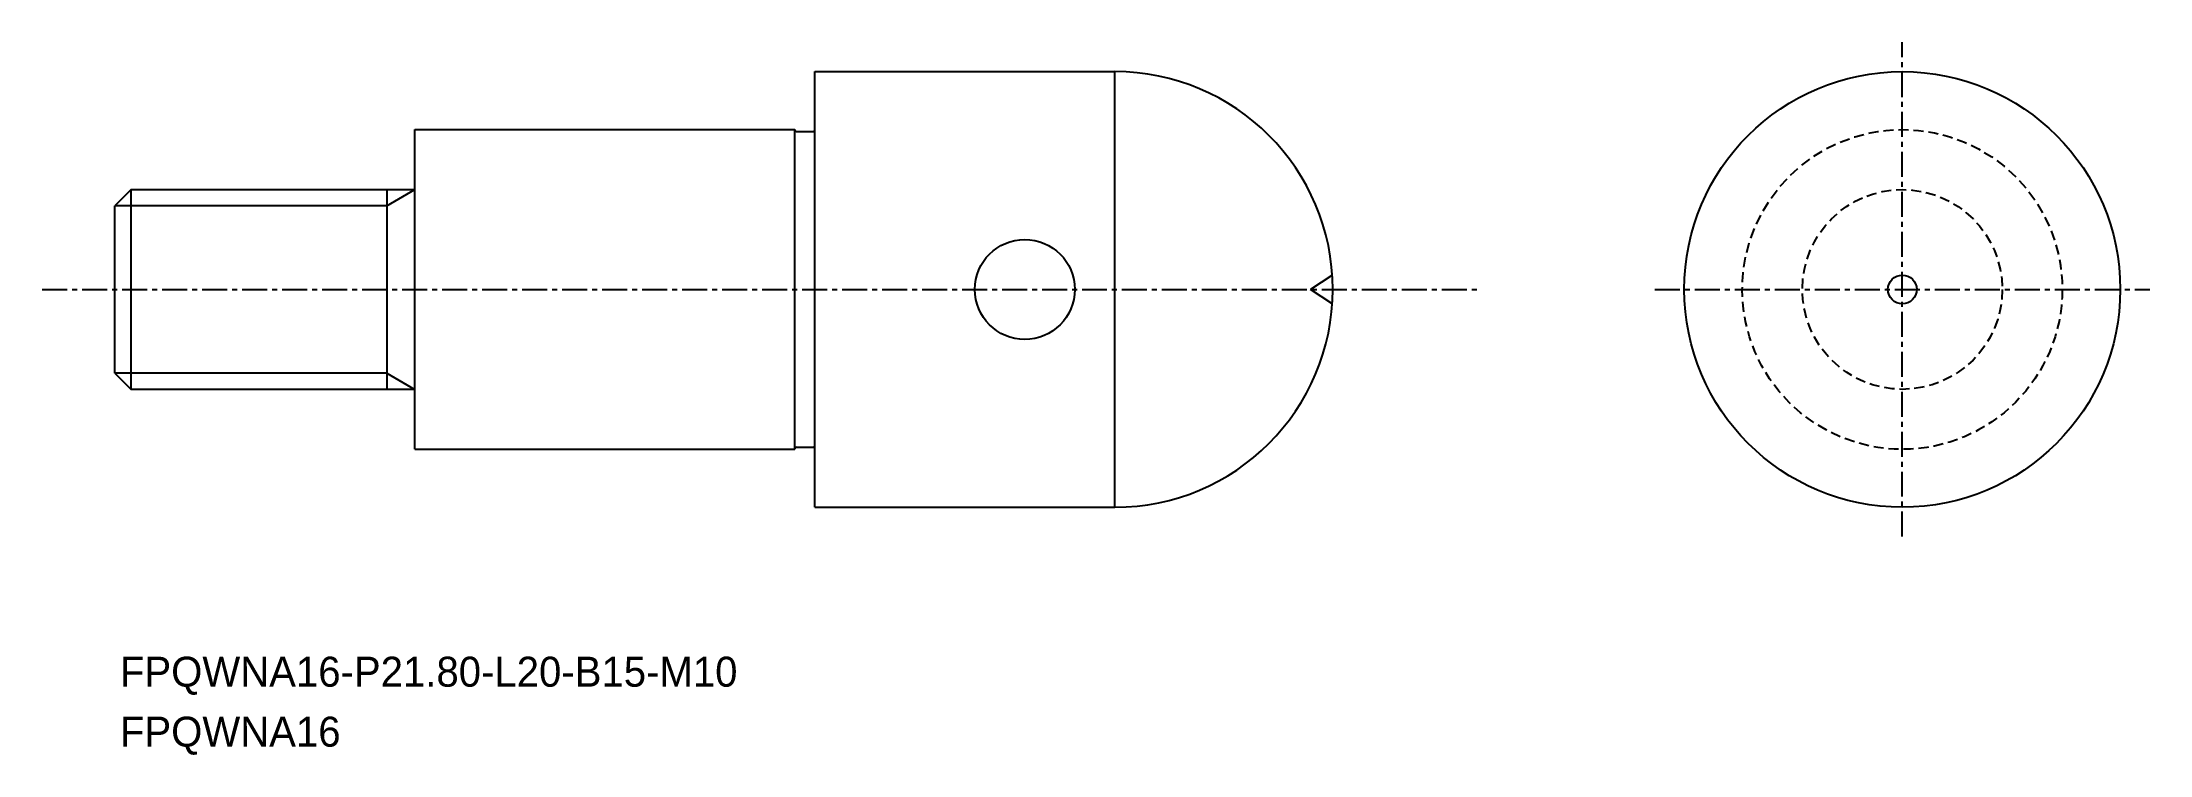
# Model space of a CAD drawing. Extents: x -1894 to -1789, y -657 to -622.
import ezdxf

# ---------------------------------------------------------------- set-up
doc = ezdxf.new("R2010")
doc.units = 0
doc.linetypes.add('CENTER', pattern=[2, 1.25, -0.25, 0.25, -0.25])
doc.linetypes.add('DASHED', pattern=[0.75, 0.5, -0.25])
doc.layers.get('0').update_dxf_attribs({"linetype": 'CONTINUOUS'})
doc.layers.add('CENTER', color=1, linetype='CENTER')

msp = doc.modelspace()

# ---------------------------------------------------------------- linework, layer by layer
for p, q in [((-1855.36, -623.28), (-1840.36, -623.28)), ((-1855.36, -626.18), (-1855.36, -623.28)), ((-1840.36, -645.08), (-1840.36, -623.28)), ((-1875.36, -626.18), (-1856.36, -626.18)), ((-1875.36, -642.18), (-1875.36, -626.18)), ((-1856.36, -642.18), (-1856.36, -626.18)), ((-1856.26, -626.28), (-1855.46, -626.28)), ((-1855.36, -642.18), (-1855.36, -626.18)), ((-1875.36, -642.18), (-1856.36, -642.18)), ((-1856.26, -642.08), (-1855.46, -642.08)), ((-1855.36, -645.08), (-1855.36, -642.18)), ((-1855.36, -645.08), (-1840.36, -645.08))]:
    msp.add_line(p, q)
at = {"color": 7, "linetype": 'CONTINUOUS'}
for p, q in [((-1889.54, -629.18), (-1890.36, -629.99)), ((-1889.54, -629.18), (-1875.36, -629.18)), ((-1889.54, -639.18), (-1889.54, -629.18)), ((-1876.76, -629.18), (-1876.76, -639.18)), ((-1890.36, -638.37), (-1890.36, -629.99)), ((-1890.36, -638.37), (-1889.54, -639.18)), ((-1875.36, -639.18), (-1889.54, -639.18))]:
    msp.add_line(p, q, dxfattribs=at)
at = {"color": 3, "linetype": 'CONTINUOUS'}
for p, q in [((-1876.76, -629.99), (-1875.36, -629.18)), ((-1876.76, -629.99), (-1890.36, -629.99)), ((-1876.76, -638.37), (-1890.36, -638.37)), ((-1876.76, -638.37), (-1875.36, -639.18))]:
    msp.add_line(p, q, dxfattribs=at)
at = {"color": 3}
for p in [(-1829.5, -633.48), (-1829.5, -634.88)]:
    msp.add_line(p, (-1830.58, -634.18), dxfattribs=at)
for centre, radius in [((-1800.98, -634.18), 10.9), ((-1844.86, -634.18), 2.5), ((-1800.98, -634.18), 0.72)]:
    msp.add_circle(centre, radius)
at = {"color": 3, "linetype": 'DASHED'}
for radius in [8, 5]:
    msp.add_circle((-1800.98, -634.18), radius, dxfattribs=at)
for centre, radius, start, end in [((-1840.36, -634.18), 10.9, 270, 90), ((-1856.26, -626.18), 0.1, 180, 270), ((-1855.46, -626.18), 0.1, 270, 0), ((-1856.26, -642.18), 0.1, 90, 180), ((-1855.46, -642.18), 0.1, 0, 90)]:
    msp.add_arc(centre, radius, start, end)
at = {"layer": 'CENTER', "color": 1, "linetype": 'CENTER'}
for p, q in [((-1800.98, -646.55), (-1800.98, -621.8)), ((-1894, -634.18), (-1822.06, -634.18)), ((-1813.35, -634.18), (-1788.6, -634.18))]:
    msp.add_line(p, q, dxfattribs=at)

# ---------------------------------------------------------------- texts
for s, p in [('FPQWNA16-P21.80-L20-B15-M10', (-1890.11, -654.06)), ('FPQWNA16', (-1890.11, -657.06))]:
    msp.add_text(s, height=1.5).set_placement(p)

doc.saveas('drawing.dxf')
